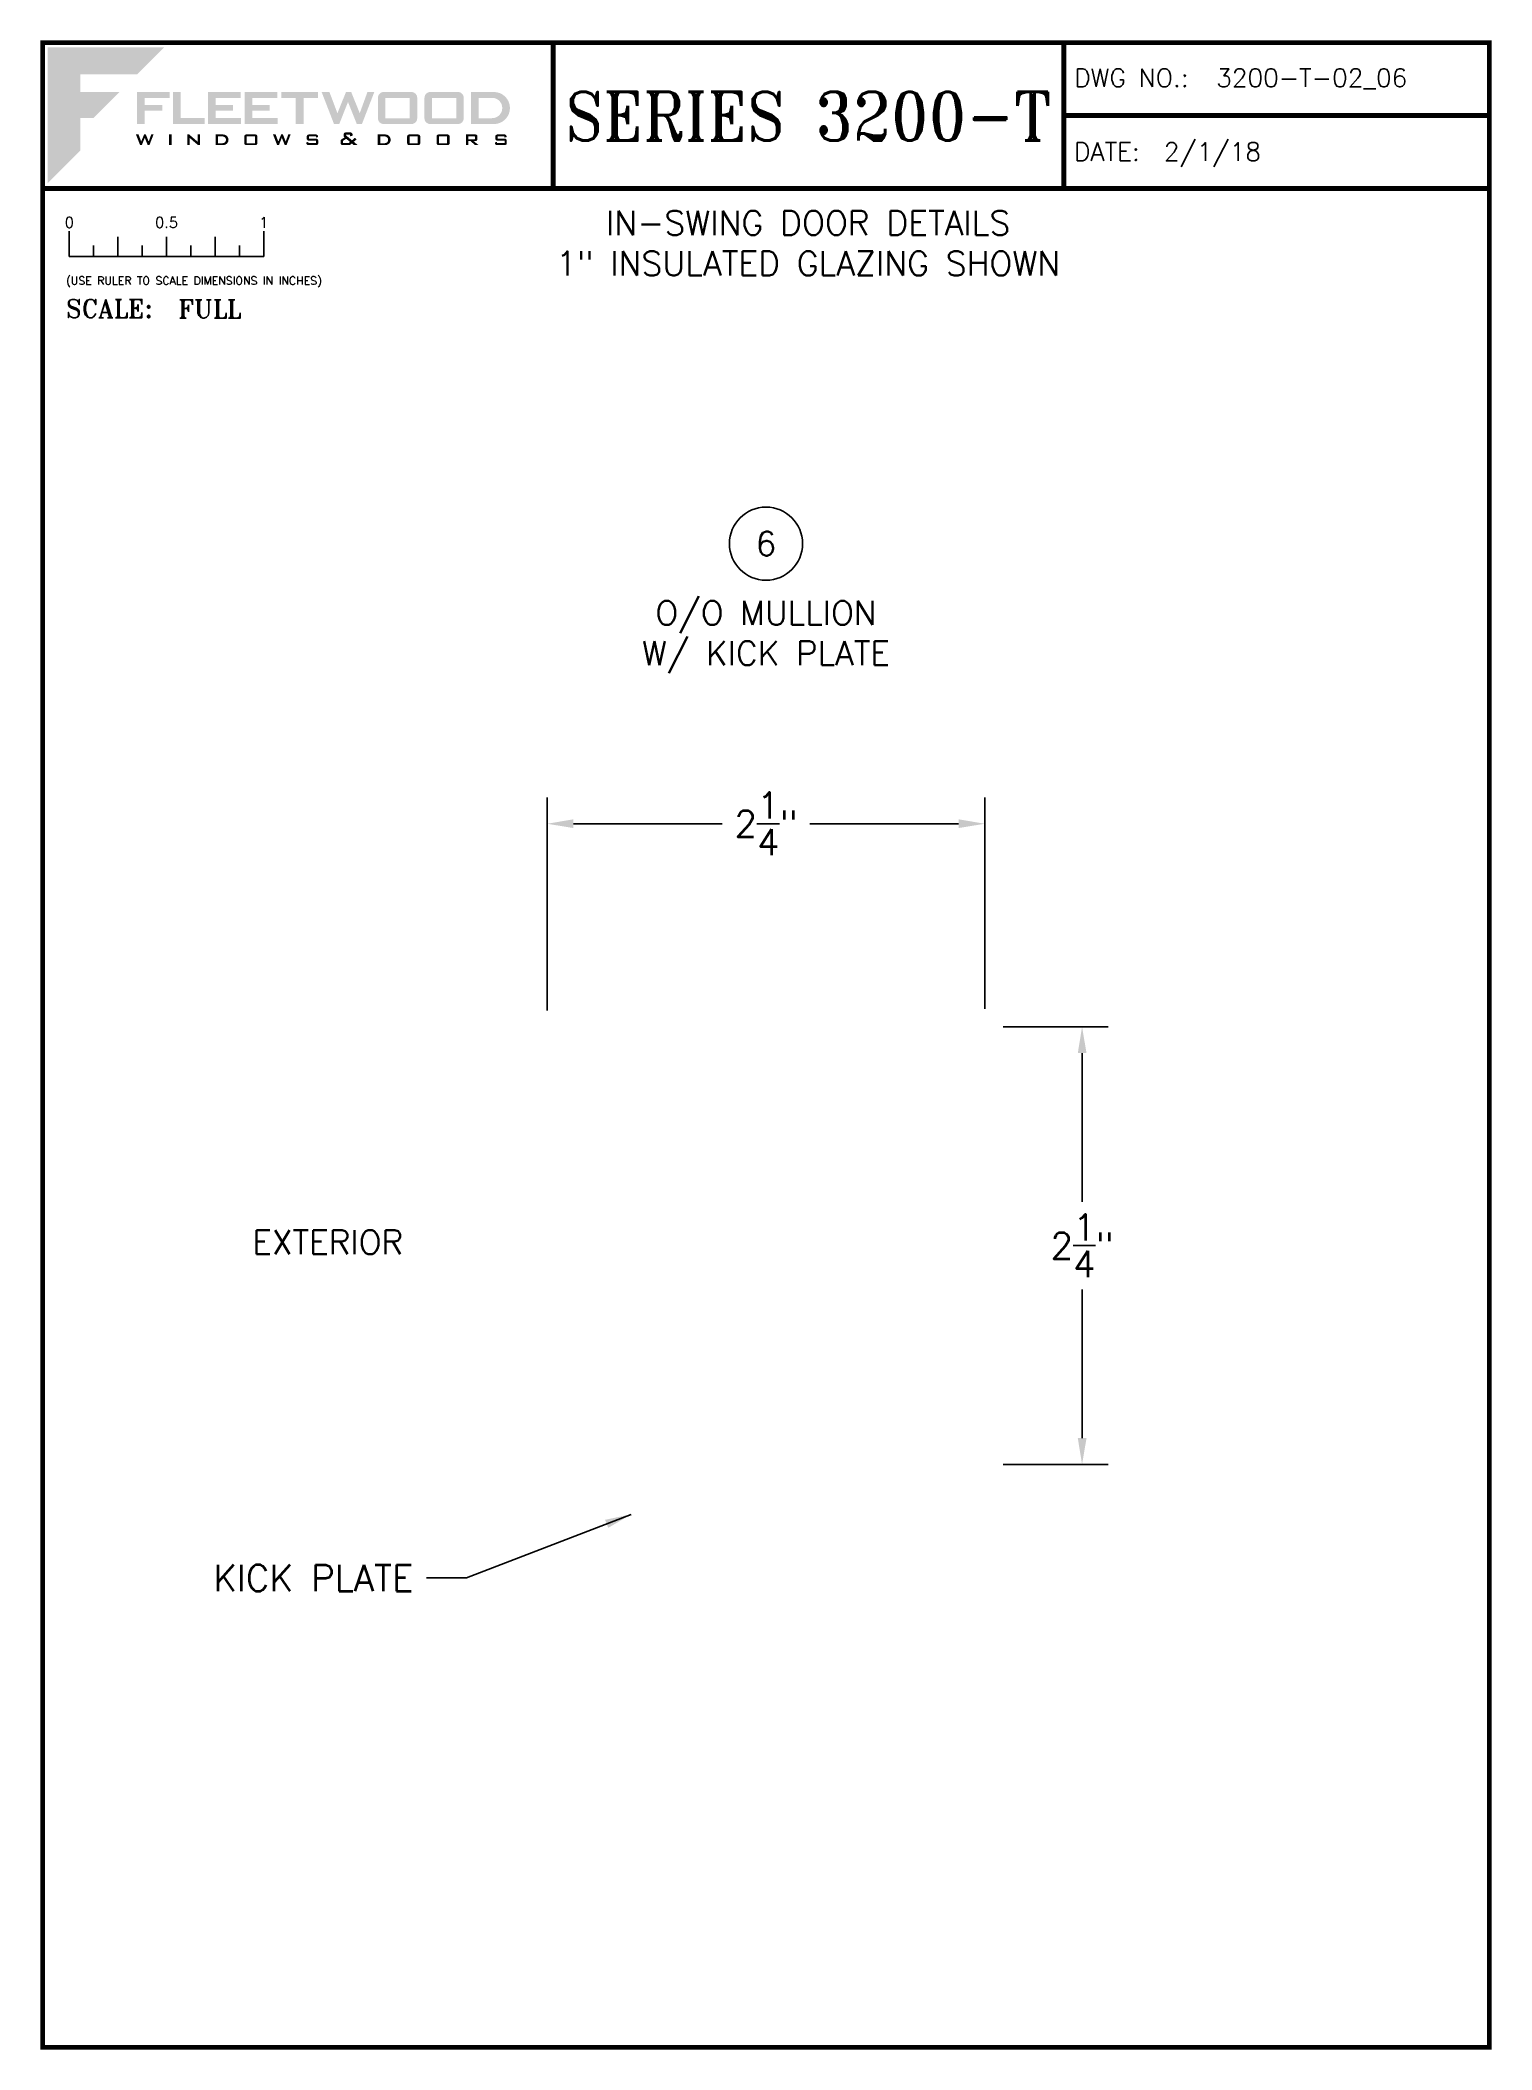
# Paper-space layout 'DETAIL 6' of a CAD drawing. Extents: x 0.3 to 7.8, y 0.1 to 10.4.
import ezdxf
from ezdxf.enums import TextEntityAlignment as Align

# ---------------------------------------------------------------- set-up
doc = ezdxf.new("R2010")
doc.units = 0
doc.header["$MEASUREMENT"] = 0
doc.layers.get('0').update_dxf_attribs({"linetype": 'CONTINUOUS'})
doc.layers.get('DEFPOINTS').update_dxf_attribs({"linetype": 'CONTINUOUS'})
for name, color, linetype in [('Ballons', 7, 'CONTINUOUS'), ('DIM', 7, 'CONTINUOUS'), ('TEXT', 7, 'CONTINUOUS')]:
    doc.layers.add(name, color=color, linetype=linetype)
doc.layers.add('VP', color=40, linetype='CONTINUOUS', plot=False)
doc.layers.get('VP').off()
doc.styles.add('ROMANS', font='romans')
doc.styles.add('ROMANT', font='romant')
doc.styles.add('SIMPLEX-094', font='simplex.shx', dxfattribs={"height": 0.094})
doc.styles.get("Standard").update_dxf_attribs({"font": 'simplex.shx'})
doc.dimstyles.new('FULL SCALE', dxfattribs={"dimscale": 0.75, "dimtxt": 0.18, "dimasz": 0.18, "dimexe": 0.18, "dimexo": 0.125, "dimgap": 0.09, "dimtad": 0, "dimtih": 1, "dimtoh": 1, "dimdec": 4, "dimzin": 0, "dimdsep": 46, "dimlunit": 4, "dimtxsty": 'Standard', "dimcen": 0.09, "dimadec": 0, "dimazin": 0, "dimtfac": 1, "dimtdec": 4, "dimtofl": 0, "dimtmove": 0, "dimatfit": 3, "dimfxl": 1, "dimtolj": 1, "dimtzin": 0, "dimarcsym": 0})

# ---------------------------------------------------------------- blocks, each defined once
blk = doc.blocks.new('*D165')
at = {"layer": 'DEFPOINTS', "color": 0}
for p in [(5.157, 6.419), (2.907, 5.364), (5.157, 5.374)]:
    blk.add_point(p, dxfattribs=at)
at = {"layer": 'TEXT', "color": 0, "lineweight": -2}
for p, q in [((2.907, 5.458), (2.907, 6.554)), ((5.157, 5.467), (5.157, 6.554)), ((3.042, 6.419), (3.807, 6.419)), ((5.022, 6.419), (4.257, 6.419))]:
    blk.add_line(p, q, dxfattribs=at)
at = {"layer": 'TEXT', "color": 0}
for points in [[(3.042, 6.442), (3.042, 6.397), (2.907, 6.419)], [(5.022, 6.442), (5.022, 6.397), (5.157, 6.419)]]:
    blk.add_solid(points, dxfattribs=at)
at = {"layer": 'TEXT', "color": 0, "insert": (4.032, 6.419), "char_height": 0.135, "attachment_point": 5}
blk.add_mtext('\\A1;2{\\H1.000000x;\\S1/4;}"', dxfattribs=at)
blk = doc.blocks.new('Fleetwood_Logo_6-10-15')
at = {"true_color": 0x144494}
h = blk.add_hatch(color=154, dxfattribs=at)
h.dxf.hatch_style = 1
h.paths.add_polyline_path([(0.2526, -0.0017), (0.0019, -0.0017), (0.0019, -0.2942), (0.0725, -0.2236), (0.0725, -0.1535), (0.1007, -0.1535), (0.1567, -0.0976), (0.0725, -0.0976), (0.0725, -0.0596), (0.1946, -0.0596)])
at = {"true_color": 0x656b6f}
h = blk.add_hatch(color=251, dxfattribs=at)
h.dxf.hatch_style = 1
h.paths.add_polyline_path([(0.2487, -0.1256), (0.2112, -0.1256), (0.2112, -0.1102), (0.2647, -0.1102), (0.2647, -0.0976), (0.1946, -0.0976), (0.1946, -0.1667), (0.2112, -0.1667), (0.2112, -0.1377), (0.2487, -0.1377)])
h = blk.add_hatch(color=251, dxfattribs=at)
h.dxf.hatch_style = 1
h.paths.add_polyline_path([(0.2886, -0.0976), (0.272, -0.0976), (0.272, -0.1667), (0.3401, -0.1667), (0.3401, -0.1535), (0.2886, -0.1535)])
h = blk.add_hatch(color=251, dxfattribs=at)
h.dxf.hatch_style = 1
h.paths.add_polyline_path([(0.4175, -0.0976), (0.3474, -0.0976), (0.3474, -0.1667), (0.4185, -0.1667), (0.4185, -0.1534), (0.364, -0.1534), (0.364, -0.1377), (0.4015, -0.1377), (0.4015, -0.1256), (0.364, -0.1256), (0.364, -0.1102), (0.4175, -0.1102)])
h = blk.add_hatch(color=251, dxfattribs=at)
h.dxf.hatch_style = 1
h.paths.add_polyline_path([(0.4965, -0.0976), (0.4264, -0.0976), (0.4264, -0.1667), (0.4975, -0.1667), (0.4975, -0.1534), (0.443, -0.1534), (0.443, -0.1377), (0.4804, -0.1377), (0.4804, -0.1256), (0.443, -0.1256), (0.443, -0.1102), (0.4965, -0.1102)])
h = blk.add_hatch(color=251, dxfattribs=at)
h.dxf.hatch_style = 1
h.paths.add_polyline_path([(0.5842, -0.0976), (0.5054, -0.0976), (0.5054, -0.1102), (0.5365, -0.1102), (0.5365, -0.1667), (0.5531, -0.1667), (0.5531, -0.1102), (0.5842, -0.1102)])
h = blk.add_hatch(color=251, dxfattribs=at)
h.dxf.hatch_style = 1
h.paths.add_polyline_path([(0.6089, -0.0976), (0.5921, -0.0976), (0.6188, -0.1667), (0.63, -0.1667), (0.6489, -0.1192), (0.6679, -0.1667), (0.6789, -0.1667), (0.7056, -0.0976), (0.6908, -0.0976), (0.6742, -0.1433), (0.6558, -0.0976), (0.6446, -0.0976), (0.6261, -0.1433)])
h = blk.add_hatch(color=251, dxfattribs=at)
h.dxf.hatch_style = 1
h.paths.add_polyline_path([(0.7853, -0.0976), (0.726, -0.0976, 0.414214), (0.7133, -0.1102), (0.7133, -0.154, 0.414214), (0.726, -0.1667), (0.7853, -0.1667, 0.414214), (0.798, -0.154), (0.798, -0.1102, 0.414214)])
h.paths.add_polyline_path([(0.7819, -0.1102), (0.7819, -0.154), (0.7294, -0.154), (0.7294, -0.1102)], flags=16)
h = blk.add_hatch(color=251, dxfattribs=at)
h.dxf.hatch_style = 1
h.paths.add_polyline_path([(0.8856, -0.0976), (0.8262, -0.0976, 0.414214), (0.8136, -0.1102), (0.8136, -0.154, 0.414214), (0.8262, -0.1667), (0.8856, -0.1667, 0.414214), (0.8982, -0.154), (0.8982, -0.1102, 0.414214)])
h.paths.add_polyline_path([(0.8822, -0.1102), (0.8822, -0.154), (0.8296, -0.154), (0.8296, -0.1102)], flags=16)
h = blk.add_hatch(color=251, dxfattribs=at)
h.dxf.hatch_style = 1
h.paths.add_polyline_path([(0.9632, -0.0976), (0.914, -0.0976), (0.914, -0.1667), (0.9632, -0.1667, 1)])
h.paths.add_polyline_path([(0.9301, -0.1102), (0.9593, -0.1102, -1), (0.9593, -0.154), (0.9301, -0.154)], flags=16)
h = blk.add_hatch(color=7)
h.dxf.hatch_style = 1
h.paths.add_polyline_path([(0.2301, -0.1891), (0.2251, -0.1891), (0.2196, -0.2043), (0.2134, -0.1891), (0.2097, -0.1891), (0.2035, -0.2043), (0.1978, -0.1891), (0.1922, -0.1891), (0.2011, -0.2121), (0.2048, -0.2121), (0.2112, -0.1963), (0.2175, -0.2121), (0.2212, -0.2121)])
h = blk.add_hatch(color=7)
h.dxf.hatch_style = 1
h.paths.add_polyline_path([(0.2691, -0.1891), (0.2637, -0.1891), (0.2637, -0.2118), (0.2637, -0.2121), (0.2691, -0.2121)])
h = blk.add_hatch(color=7)
h.dxf.hatch_style = 1
h.paths.add_polyline_path([(0.3077, -0.1964), (0.3259, -0.2121), (0.3298, -0.2121), (0.3298, -0.1891), (0.325, -0.1891), (0.325, -0.2047), (0.3067, -0.1891), (0.3029, -0.1891), (0.3029, -0.2121), (0.3077, -0.2121)])
h = blk.add_hatch(color=7)
h.dxf.hatch_style = 1
h.paths.add_polyline_path([(0.3801, -0.1891), (0.3637, -0.1891), (0.3637, -0.2121), (0.3801, -0.2121, 1)])
h.paths.add_polyline_path([(0.3691, -0.2079), (0.3691, -0.1933), (0.3788, -0.1933, -1), (0.3788, -0.2079)], flags=16)
h = blk.add_hatch(color=7)
h.dxf.hatch_style = 1
h.paths.add_polyline_path([(0.4537, -0.2079), (0.4537, -0.1933, 0.414214), (0.4495, -0.1891), (0.4297, -0.1891, 0.414214), (0.4255, -0.1933), (0.4255, -0.2079, 0.414214), (0.4297, -0.2121), (0.4495, -0.2121, 0.414214)])
h.paths.add_polyline_path([(0.4308, -0.2079), (0.4308, -0.1933), (0.4484, -0.1933), (0.4484, -0.2079)], flags=16)
h = blk.add_hatch(color=7)
h.dxf.hatch_style = 1
h.paths.add_polyline_path([(0.5253, -0.1891), (0.5203, -0.1891), (0.5148, -0.2043), (0.5087, -0.1891), (0.5049, -0.1891), (0.4988, -0.2043), (0.493, -0.1891), (0.4874, -0.1891), (0.4963, -0.2121), (0.5001, -0.2121), (0.5064, -0.1963), (0.5127, -0.2121), (0.5164, -0.2121)])
h = blk.add_hatch(color=7)
h.dxf.hatch_style = 1
h.paths.add_polyline_path([(0.5801, -0.1891), (0.5643, -0.1891, 0.414214), (0.56, -0.1933), (0.56, -0.1981, 0.414214), (0.5643, -0.2024), (0.58, -0.2024), (0.58, -0.2078), (0.5637, -0.2078), (0.5637, -0.2052), (0.5591, -0.2062), (0.5591, -0.2078, 0.414214), (0.5634, -0.2121), (0.5805, -0.2121, 0.414214), (0.5848, -0.2078), (0.5848, -0.2024, 0.414214), (0.5805, -0.1982), (0.5648, -0.1982), (0.5648, -0.193), (0.5798, -0.193), (0.5798, -0.1958), (0.5843, -0.1948), (0.5843, -0.1933, 0.414214)])
h = blk.add_hatch(color=7)
h.dxf.hatch_style = 1
h.paths.add_polyline_path([(0.645, -0.1913, -0.222262), (0.6447, -0.1906), (0.6447, -0.1892), (0.6535, -0.1892), (0.6535, -0.193), (0.6587, -0.1918), (0.6587, -0.189, 0.414214), (0.6544, -0.1847), (0.6437, -0.1847, 0.414214), (0.6394, -0.189), (0.6394, -0.1922, 0.222262), (0.6407, -0.1948), (0.6415, -0.1955), (0.6345, -0.1998, 0.260684), (0.6329, -0.2027), (0.6329, -0.2078, 0.414214), (0.6372, -0.2121), (0.6514, -0.2121, 0.17577), (0.6536, -0.2113), (0.657, -0.2085), (0.6614, -0.2121), (0.6699, -0.2121), (0.6613, -0.2049), (0.6676, -0.1997), (0.6637, -0.1964), (0.6574, -0.2017)])
h.paths.add_polyline_path([(0.6532, -0.2052), (0.6509, -0.2072, -0.17577), (0.6502, -0.2074), (0.6382, -0.2074), (0.6382, -0.2033, -0.260684), (0.6387, -0.2025), (0.6451, -0.1985)], flags=16)
h = blk.add_hatch(color=7)
h.dxf.hatch_style = 1
h.paths.add_polyline_path([(0.7294, -0.1891), (0.713, -0.1891), (0.713, -0.2121), (0.7294, -0.2121, 1)])
h.paths.add_polyline_path([(0.7184, -0.2079), (0.7184, -0.1933), (0.7281, -0.1933, -1), (0.7281, -0.2079)], flags=16)
h = blk.add_hatch(color=7)
h.dxf.hatch_style = 1
h.paths.add_polyline_path([(0.8045, -0.2079), (0.8045, -0.1933, 0.414214), (0.8003, -0.1891), (0.7805, -0.1891, 0.414214), (0.7763, -0.1933), (0.7763, -0.2079, 0.414214), (0.7805, -0.2121), (0.8003, -0.2121, 0.414214)])
h.paths.add_polyline_path([(0.7816, -0.2079), (0.7816, -0.1933), (0.7992, -0.1933), (0.7992, -0.2079)], flags=16)
h = blk.add_hatch(color=7)
h.dxf.hatch_style = 1
h.paths.add_polyline_path([(0.8678, -0.2079), (0.8678, -0.1933, 0.414214), (0.8636, -0.1891), (0.8438, -0.1891, 0.414214), (0.8396, -0.1933), (0.8396, -0.2079, 0.414214), (0.8438, -0.2121), (0.8636, -0.2121, 0.414214)])
h.paths.add_polyline_path([(0.8449, -0.2079), (0.8449, -0.1933), (0.8624, -0.1933), (0.8624, -0.2079)], flags=16)
h = blk.add_hatch(color=7)
h.dxf.hatch_style = 1
h.paths.add_polyline_path([(0.9277, -0.1993), (0.9277, -0.1933, 0.414214), (0.9235, -0.1891), (0.9028, -0.1891), (0.9028, -0.2121), (0.9082, -0.2121), (0.9082, -0.2035), (0.9131, -0.2035), (0.9224, -0.2121), (0.9303, -0.2121), (0.9197, -0.2035), (0.9235, -0.2035, 0.414214)])
h.paths.add_polyline_path([(0.9082, -0.1993), (0.9082, -0.1933), (0.9214, -0.1933, -0.414214), (0.9224, -0.1943), (0.9224, -0.1983, -0.414214), (0.9214, -0.1993)], flags=16)
h = blk.add_hatch(color=7)
h.dxf.hatch_style = 1
h.paths.add_polyline_path([(0.9867, -0.1982), (0.971, -0.1982), (0.971, -0.193), (0.9859, -0.193), (0.9859, -0.1958), (0.9905, -0.1948), (0.9905, -0.1933, 0.414214), (0.9863, -0.1891), (0.9705, -0.1891, 0.414214), (0.9662, -0.1933), (0.9662, -0.1981, 0.414214), (0.9705, -0.2024), (0.9862, -0.2024), (0.9862, -0.2078), (0.9699, -0.2078), (0.9699, -0.2052), (0.9653, -0.2062), (0.9653, -0.2078, 0.414214), (0.9696, -0.2121), (0.9867, -0.2121, 0.414214), (0.991, -0.2078), (0.991, -0.2024, 0.414214)])
blk = doc.blocks.new('A-SIZE_P')
at = {"const_width": 0.025}
blk.add_lwpolyline([(0.313, 0.125), (7.751, 0.125), (7.751, 10.437), (0.313, 10.437)], close=True, dxfattribs=at)
for points in [[(2.938, 10.437), (2.938, 9.687)], [(5.563, 10.437), (5.563, 9.687)], [(5.563, 10.062), (7.751, 10.062)], [(0.313, 9.687), (7.751, 9.687)]]:
    blk.add_lwpolyline(points, dxfattribs=at)
at = {"xscale": 2.387023416083395, "yscale": 2.387023416083395, "zscale": 2.387023416083395}
blk.add_blockref('Fleetwood_Logo_6-10-15', (0.334, 10.416), dxfattribs=at)
for s, style, p in [('DWG NO.:', 'SIMPLEX-094', (5.617, 10.209)), ('DATE:', 'SIMPLEX-094', (5.616, 9.829)), ('SCALE:', 'ROMANT', (0.433, 9.022))]:
    blk.add_text(s, height=0.094, dxfattribs=dict(style=style)).set_placement(p)
for tag, p, style in [('DWG_NO', (6.346, 10.209), 'SIMPLEX-094'), ('DATE', (6.077, 9.829), 'SIMPLEX-094'), ('SCALE', (1.011, 9.02), 'ROMANT')]:
    blk.add_attdef(tag, p, '', height=0.094, dxfattribs=dict(style=style))
for tag, height, style, width, p, p2 in [('DWG_NO_F', 0.094, 'SIMPLEX-094', 1.745692, (6.347, 10.209), (7.683, 10.209)), ('PRODUCT', 0.25, 'ROMANT', 1.390728, (3.001, 9.934), (5.5, 9.934))]:
    blk.add_attdef(tag, text='', height=height, dxfattribs=dict(style=style, width=width)).set_placement(p, p2, align=Align.FIT)
blk = doc.blocks.new('Full')
for p, q in [((0.137, -0.219), (0.137, -0.35)), ((0.262, -0.294), (0.262, -0.35)), ((0.387, -0.249), (0.387, -0.35)), ((0.512, -0.294), (0.512, -0.35)), ((0.637, -0.249), (0.637, -0.35)), ((0.762, -0.294), (0.762, -0.35)), ((0.887, -0.249), (0.887, -0.35)), ((1.012, -0.294), (1.012, -0.35)), ((1.137, -0.219), (1.137, -0.35)), ((0.137, -0.35), (1.137, -0.35))]:
    blk.add_line(p, q)
for s, p in [('0', (0.137, -0.219)), ('0.5', (0.637, -0.219)), ('1', (1.137, -0.219))]:
    blk.add_text(s, height=0.055).set_placement(p, align=Align.BOTTOM_CENTER)
at = {"style": 'ROMANS'}
blk.add_text('(USE RULER TO SCALE DIMENSIONS IN INCHES)', height=0.04115, dxfattribs=at).set_placement((0.12, -0.495))
blk = doc.blocks.new('*D164')
at = {"layer": 'Ballons', "color": 0, "lineweight": -2}
for p, q in [((5.251, 5.374), (5.792, 5.374)), ((5.657, 5.239), (5.657, 4.474)), ((5.657, 3.259), (5.657, 4.024)), ((5.251, 3.124), (5.792, 3.124))]:
    blk.add_line(p, q, dxfattribs=at)
at = {"layer": 'Ballons', "color": 0}
for points in [[(5.635, 5.239), (5.68, 5.239), (5.657, 5.374)], [(5.635, 3.259), (5.68, 3.259), (5.657, 3.124)]]:
    blk.add_solid(points, dxfattribs=at)
at = {"layer": 'DEFPOINTS', "color": 0}
for p in [(5.157, 5.374), (5.157, 3.124), (5.657, 3.124)]:
    blk.add_point(p, dxfattribs=at)
at = {"layer": 'Ballons', "color": 0, "insert": (5.657, 4.249), "char_height": 0.135, "attachment_point": 5}
blk.add_mtext('\\A1;2{\\H1.000000x;\\S1/4;}"', dxfattribs=at)

psp = doc.layouts.new('DETAIL 6')

# ---------------------------------------------------------------- linework, layer by layer
at = {"layer": 'TEXT'}
psp.add_circle((4.032, 7.85977), 0.188, dxfattribs=at)

# ---------------------------------------------------------------- block references
ref = psp.add_blockref('A-SIZE_P', (0, 0))
ref.add_attrib('DATE', '2/1/18', (6.07741, 9.82884), dxfattribs={"height": 0.094, "style": 'SIMPLEX-094'})
ref.add_attrib('SCALE', 'FULL', (1.01101, 9.02035), dxfattribs={"height": 0.094, "style": 'ROMANT'})
ref.add_attrib('PRODUCT', 'SERIES 3200-T', dxfattribs={"height": 0.25, "style": 'ROMANT', "width": 0.807692}).set_placement((3.0005, 9.93352), (5.5005, 9.93352), align=Align.FIT)
ref.add_attrib('DWG_NO', '3200-T-02_06', (6.34634, 10.20879), dxfattribs={"height": 0.094, "style": 'SIMPLEX-094'})
psp.add_blockref('Full', (0.313, 9.687))

# ---------------------------------------------------------------- texts
at = {"layer": 'DIM', "insert": (2.21965, 2.60704), "char_height": 0.135, "attachment_point": 3}
psp.add_mtext('\\A1;KICK PLATE', dxfattribs=at)
at = {"layer": 'TEXT'}
psp.add_text('6', height=0.124, dxfattribs=at).set_placement((4.032, 7.85977), align=Align.MIDDLE_CENTER)
psp.add_text('EXTERIOR', height=0.124, dxfattribs=at).set_placement((1.77879, 4.20498), align=Align.CENTER)
at = {"layer": 'TEXT', "attachment_point": 2}
for s, insert, char_height, width in [('IN-SWING DOOR DETAILS\\P1" INSULATED GLAZING SHOWN', (4.24902, 9.57231), 0.125, 2.9166667), ('O/O MULLION\\PW/ KICK PLATE', (4.032, 7.56541), 0.124, 2.3906705)]:
    psp.add_mtext(s, dxfattribs=dict(at, insert=insert, char_height=char_height, width=width))

# ---------------------------------------------------------------- dimensions: what is measured, and where the dimension line sits
at = {"layer": 'Ballons'}
dim = psp.add_linear_dim(base=(5.657, 3.12356), p1=(5.157, 5.37356), p2=(5.157, 3.12356), angle=90, dimstyle='FULL SCALE', dxfattribs=at)
dim.commit()
dim.dimension.update_dxf_attribs({"geometry": '*D164', "text_midpoint": (5.657, 4.24908), "dimtype": 160})
at = {"layer": 'TEXT'}
dim = psp.add_linear_dim(base=(5.157, 6.41943), p1=(2.907, 5.36411), p2=(5.157, 5.37356), dimstyle='FULL SCALE', dxfattribs=at)
dim.commit()
dim.dimension.update_dxf_attribs({"geometry": '*D165', "text_midpoint": (4.032, 6.41943), "dimtype": 160})

# ---------------------------------------------------------------- leaders
at = {"layer": 'DIM', "annotation_type": 0, "has_hookline": 1, "hookline_direction": 1}
psp.add_leader([(3.33868, 2.86668), (2.49285, 2.53954), (2.28715, 2.53954)], dimstyle='FULL SCALE', override={"dimgap": 0.09, "dimtad": 0}, dxfattribs=at)

# ---------------------------------------------------------------- viewports
at = {"layer": 'VP'}
psp.add_viewport(center=(4.02614, 4.30681), size=(3.09148, 3.898066), view_center_point=(16.73368, 27.32405), view_height=3.898066, dxfattribs=at)

doc.saveas('drawing.dxf')
